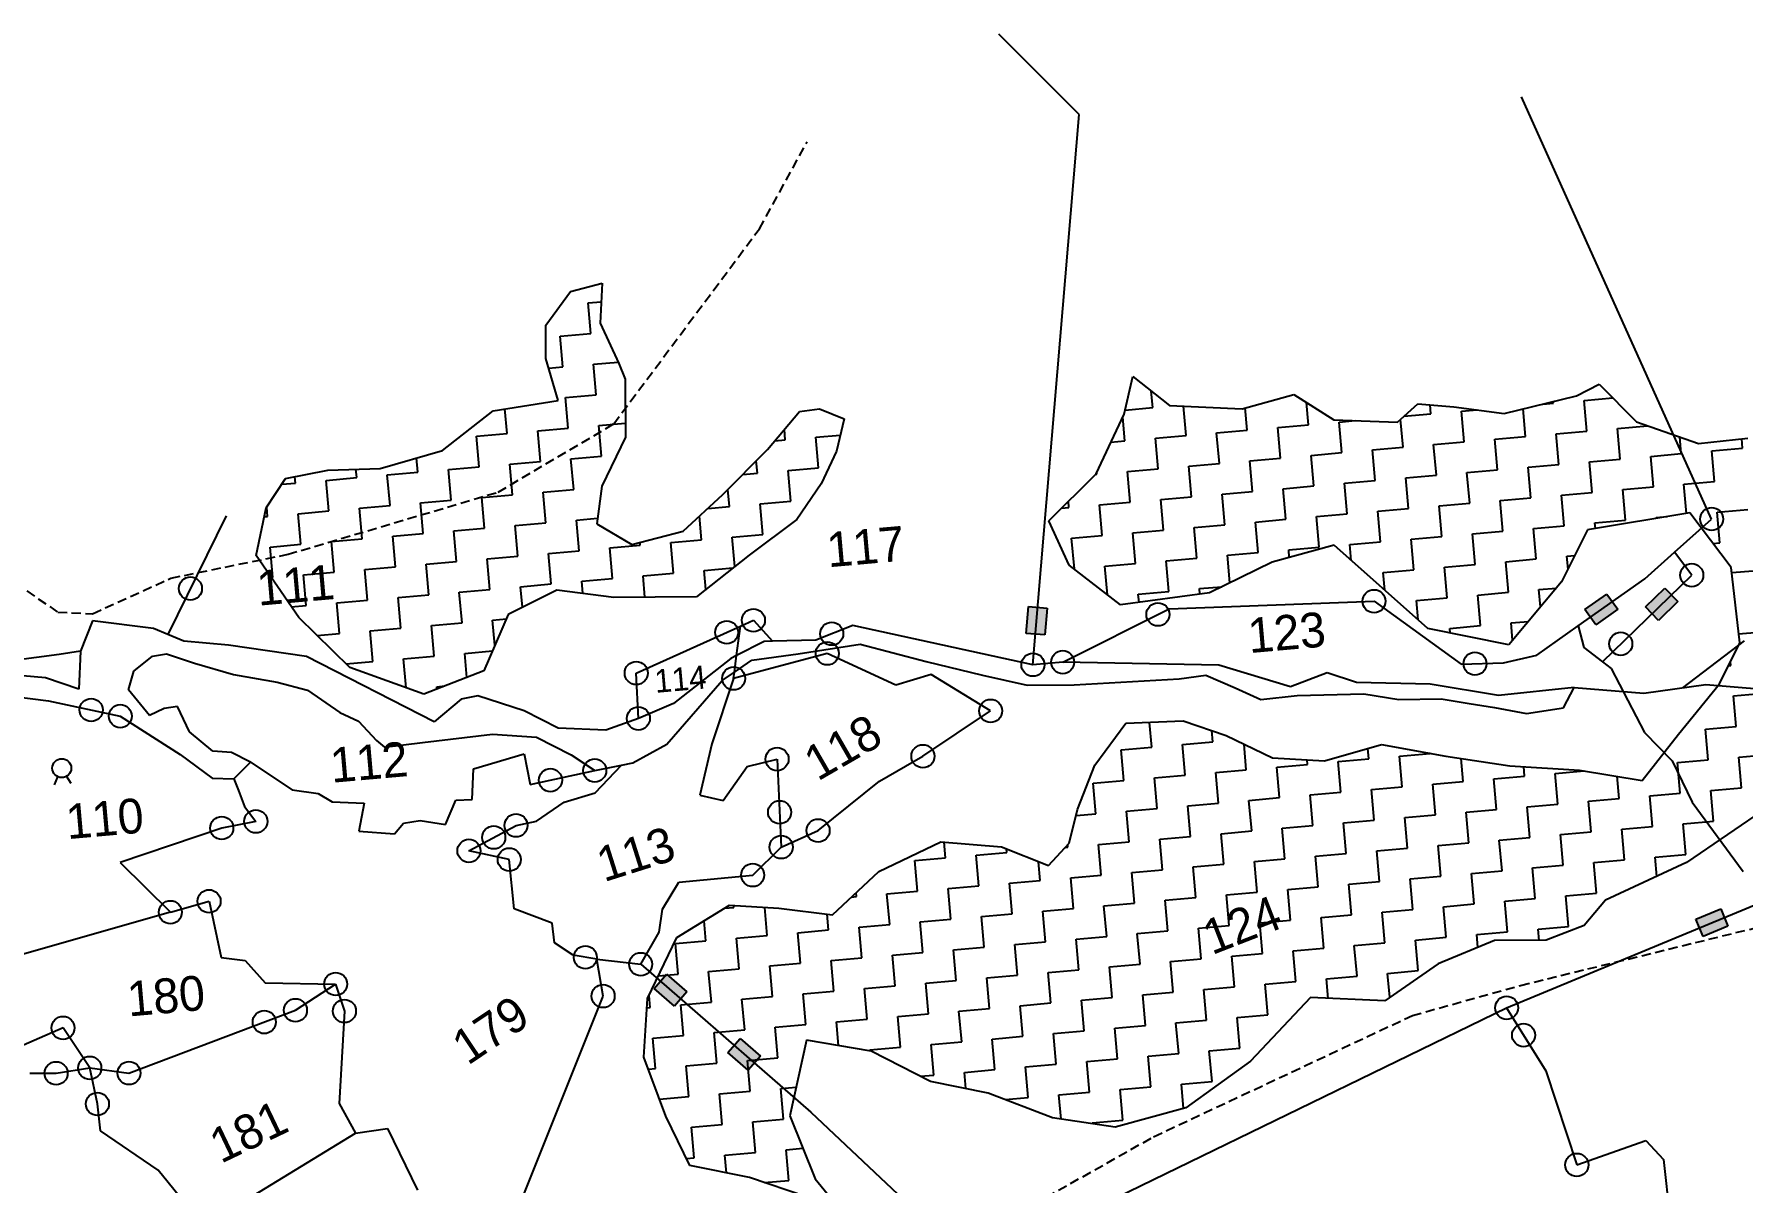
# Model space of a CAD drawing. Header units: metres. Extents: x 308560 to 311884, y 1910163 to 1912950.
# Drawn here: x 309306 to 310231, y 1912329 to 1912950 of the extents above; entities that cross this region are included whole.
import ezdxf

# ---------------------------------------------------------------- set-up
doc = ezdxf.new("R2010")
doc.units = ezdxf.units.M
doc.header["$MEASUREMENT"] = 0
doc.linetypes.add('DASHED', pattern=[0.75, 0.5, -0.25])
for name, color, linetype in [('LINE_FOOTPATH', 1, 'DASHED'), ('LINE_WATER', 4, 'Continuous'), ('OFF', 1, 'Continuous'), ('POLY_HATCH', 12, 'Continuous'), ('POLY_PARCEL', 6, 'Continuous'), ('POLY_WATER', 4, 'Continuous'), ('TEXT_PARCEL', 7, 'Continuous')]:
    doc.layers.add(name, color=color, linetype=linetype)
doc.styles.add('TEXT_MAP', font='')
doc.styles.get('TEXT_MAP').set_extended_font_data('Kruti Dev 050')

msp = doc.modelspace()

# ---------------------------------------------------------------- hatches: boundary and pattern name
for points in [[(310163.37, 1912639.02), (310157.54, 1912647.25), (310145.63, 1912638.83), (310151.46, 1912630.59)], [(310195.9, 1912643.13), (310188.88, 1912650.39), (310178.4, 1912640.25), (310185.41, 1912632.99)], [(309843.13, 1912625.97), (309853.18, 1912625.12), (309854.41, 1912639.66), (309844.35, 1912640.51)], [(310223.07, 1912467.57), (310219.21, 1912476.89), (310205.73, 1912471.3), (310209.6, 1912461.98)], [(309652.74, 1912424.26), (309659.36, 1912431.88), (309648.34, 1912441.45), (309641.73, 1912433.83)], [(309692.67, 1912389.6), (309699.29, 1912397.22), (309688.27, 1912406.78), (309681.65, 1912399.16)]]:
    msp.add_hatch(color=256).paths.add_polyline_path(points)

# ---------------------------------------------------------------- linework, layer by layer
for p, q in [((310145.63, 1912638.83), (310157.54, 1912647.25)), ((310157.54, 1912647.25), (310163.37, 1912639.02)), ((310178.4, 1912640.25), (310188.88, 1912650.39)), ((310195.9, 1912643.13), (310185.41, 1912632.99)), ((310188.88, 1912650.39), (310195.9, 1912643.13)), ((309843.13, 1912625.97), (309844.35, 1912640.51)), ((309844.35, 1912640.51), (309854.41, 1912639.66)), ((309854.41, 1912639.66), (309853.18, 1912625.12)), ((310151.46, 1912630.59), (310145.63, 1912638.83)), ((310163.37, 1912639.02), (310151.46, 1912630.59)), ((310185.41, 1912632.99), (310178.4, 1912640.25)), ((309853.18, 1912625.12), (309843.13, 1912625.97)), ((309317.06, 1912544.07), (309318.93, 1912548.35)), ((309326.05, 1912544.67), (309323.62, 1912548.67)), ((310205.73, 1912471.3), (310219.21, 1912476.89)), ((310219.21, 1912476.89), (310223.07, 1912467.57)), ((310209.6, 1912461.98), (310205.73, 1912471.3)), ((310223.07, 1912467.57), (310209.6, 1912461.98)), ((309641.73, 1912433.83), (309648.34, 1912441.45)), ((309648.34, 1912441.45), (309659.36, 1912431.88)), ((309652.74, 1912424.26), (309641.73, 1912433.83)), ((309659.36, 1912431.88), (309652.74, 1912424.26)), ((309681.65, 1912399.16), (309688.27, 1912406.78)), ((309688.27, 1912406.78), (309699.29, 1912397.22)), ((309692.67, 1912389.6), (309681.65, 1912399.16)), ((309699.29, 1912397.22), (309692.67, 1912389.6))]:
    msp.add_line(p, q)
for centre, radius in [((310214.23, 1912687.85), 6.24), ((310203.47, 1912657.47), 6.24), ((309390.65, 1912650.24), 6.24), ((309914.43, 1912636.21), 6.24), ((310031.44, 1912643.38), 6.24), ((309680.97, 1912626.53), 6.24), ((309695.43, 1912633.04), 6.24), ((309737.83, 1912625.74), 6.24), ((310165.03, 1912620.3), 6.24), ((309735.4, 1912615.14), 6.24), ((309846.76, 1912608.96), 6.24), ((309862.88, 1912610.39), 6.24), ((310086.09, 1912609.56), 6.24), ((309631.98, 1912604.47), 6.24), ((309684.72, 1912601.57), 6.24), ((309336.89, 1912584.51), 6.24), ((309352.67, 1912581.16), 6.24), ((309633.15, 1912579.91), 6.24), ((309823.87, 1912583.99), 6.24), ((309320.97, 1912553.04), 5.11), ((309609.55, 1912551.76), 6.24), ((309708.25, 1912557.9), 6.24), ((309787.17, 1912559.47), 6.24), ((309585.56, 1912546.52), 6.24), ((309426.04, 1912524.22), 6.24), ((309709.59, 1912529.14), 6.24), ((309407.61, 1912520.62), 6.24), ((309554.87, 1912515.53), 6.24), ((309566.9, 1912522.01), 6.24), ((309730.43, 1912519.25), 6.24), ((309541.42, 1912508.28), 6.24), ((309710.47, 1912510.3), 6.24), ((309563.25, 1912503.57), 6.24), ((309695.04, 1912495.16), 6.24), ((309400.72, 1912480.97), 6.24), ((309379.76, 1912475.04), 6.24), ((309604.44, 1912450.63), 6.24), ((309634.4, 1912446.88), 6.24), ((309469.26, 1912436.2), 6.24), ((309614.07, 1912429.66), 6.24), ((310103.23, 1912423.32), 6.24), ((309430.59, 1912415.62), 6.24), ((309447.5, 1912422), 6.24), ((309474.03, 1912421.55), 6.24), ((309321.65, 1912412.45), 6.24), ((310112.41, 1912408.52), 6.24), ((309317.92, 1912387.9), 6.24), ((309336.14, 1912390.8), 6.24), ((309357.37, 1912387.98), 6.24), ((309340.26, 1912371.27), 6.24), ((310141.22, 1912338.3), 6.24)]:
    msp.add_circle(centre, radius)
at = {"layer": 'LINE_FOOTPATH', "ltscale": 10}
for p, q in [((309698.69, 1912844.93), (309724.54, 1912891.9)), ((309619.78, 1912739.33), (309698.69, 1912844.93)), ((309557.29, 1912702.44), (309619.78, 1912739.33)), ((309443.47, 1912668.77), (309557.29, 1912702.44)), ((309271.2, 1912670.24), (309318.82, 1912637.42)), ((309380.09, 1912655.86), (309443.47, 1912668.77)), ((309337.68, 1912636.63), (309380.09, 1912655.86)), ((309318.82, 1912637.42), (309337.68, 1912636.63)), ((310110.79, 1912435.48), (310247.53, 1912468.93)), ((310052.18, 1912419.15), (310110.79, 1912435.48)), ((309912.12, 1912353.58), (310052.18, 1912419.15)), ((309841.02, 1912313.52), (309912.12, 1912353.58))]:
    msp.add_line(p, q, dxfattribs=at)
at = {"layer": 'LINE_WATER'}
for p, q in [((309331.03, 1912616.35), (309330.21, 1912595.82)), ((310198.64, 1912596.57), (310232.09, 1912621.92)), ((309312.17, 1912601.94), (309289.62, 1912603.81)), ((309330.21, 1912595.82), (309312.17, 1912601.94)), ((310139.71, 1912596.59), (310177.48, 1912593.67)), ((310177.48, 1912593.67), (310211.11, 1912598.27)), ((310211.11, 1912598.27), (310241.8, 1912595.77))]:
    msp.add_line(p, q, dxfattribs=at)
at = {"layer": 'OFF'}
for p, q in [((309414.1, 1912547.17), (309423.14, 1912556.22)), ((309397.69, 1912305.32), (309480.05, 1912355.51))]:
    msp.add_line(p, q, dxfattribs=at)
at = {"layer": 'POLY_HATCH'}
for p, q in [((309583.05, 1912792.75), (309596.42, 1912810.95)), ((309596.42, 1912810.95), (309613.58, 1912815.55)), ((309613.58, 1912815.55), (309612.4, 1912793.79)), ((309583.08, 1912774.71), (309583.05, 1912792.75)), ((309612.4, 1912793.79), (309622.58, 1912771.99)), ((309589.72, 1912752.08), (309583.08, 1912774.71)), ((309622.58, 1912771.99), (309625.91, 1912763.52)), ((309625.91, 1912763.52), (309626.09, 1912732.08)), ((309896.12, 1912744.58), (309900.83, 1912764.94)), ((309900.83, 1912764.94), (309920.63, 1912749.24)), ((309959.97, 1912747.52), (309988.1, 1912755.18)), ((309988.1, 1912755.18), (310009.61, 1912741.52)), ((310101.85, 1912744.92), (310141.14, 1912754.51)), ((310141.14, 1912754.51), (310153.34, 1912760.77)), ((310153.34, 1912760.77), (310173.55, 1912740.39)), ((309527.03, 1912724.91), (309554.58, 1912746.41)), ((309554.58, 1912746.41), (309589.72, 1912752.08)), ((309703.12, 1912725.45), (309720.42, 1912746.05)), ((309720.42, 1912746.05), (309731.14, 1912747.51)), ((309731.14, 1912747.51), (309744.54, 1912741.99)), ((309880.92, 1912712.28), (309896.12, 1912744.58)), ((309920.63, 1912749.24), (309959.97, 1912747.52)), ((310044.18, 1912740.32), (310055.11, 1912750.24)), ((310055.11, 1912750.24), (310074.61, 1912748.66)), ((310074.61, 1912748.66), (310101.85, 1912744.92)), ((309744.54, 1912741.99), (309740.39, 1912724.6)), ((310009.61, 1912741.52), (310044.18, 1912740.32)), ((310173.55, 1912740.39), (310207.15, 1912728.74)), ((309493.28, 1912715.23), (309527.03, 1912724.91)), ((309626.09, 1912732.08), (309613.44, 1912705.7)), ((309678.92, 1912701.15), (309703.12, 1912725.45)), ((309740.39, 1912724.6), (309732.14, 1912706.86)), ((310207.15, 1912728.74), (310233.82, 1912731.56)), ((309431.63, 1912693.82), (309442.11, 1912709.7)), ((309442.11, 1912709.7), (309464.95, 1912714.29)), ((309464.95, 1912714.29), (309493.28, 1912715.23)), ((309732.14, 1912706.86), (309718.85, 1912687.64)), ((309855.29, 1912686.93), (309880.92, 1912712.28)), ((309613.44, 1912705.7), (309610.58, 1912685.33)), ((309657.43, 1912681.2), (309678.92, 1912701.15)), ((309426.14, 1912668.07), (309431.63, 1912693.82)), ((309718.85, 1912687.64), (309693.17, 1912668.36)), ((310202.36, 1912691.21), (310147.05, 1912681.97)), ((310224.81, 1912661.58), (310202.36, 1912691.21)), ((309610.58, 1912685.33), (309629.64, 1912674.12)), ((309629.64, 1912674.12), (309657.43, 1912681.2)), ((309866.37, 1912662.92), (309855.29, 1912686.93)), ((310147.05, 1912681.97), (310133, 1912653.86)), ((310009.91, 1912673.67), (309976.24, 1912664.57)), ((310060.62, 1912628.63), (310009.91, 1912673.67)), ((309449.24, 1912634.52), (309426.14, 1912668.07)), ((309693.17, 1912668.36), (309664.68, 1912645.74)), ((309894.24, 1912641.33), (309866.37, 1912662.92)), ((309976.24, 1912664.57), (309942.3, 1912647.92)), ((310229.4, 1912620.86), (310224.81, 1912661.58)), ((310133, 1912653.86), (310104.37, 1912619.76)), ((309588.95, 1912649.39), (309562.73, 1912636.25)), ((309619.78, 1912645.4), (309588.95, 1912649.39)), ((309664.68, 1912645.74), (309619.78, 1912645.4)), ((309942.3, 1912647.92), (309894.24, 1912641.33)), ((309476.93, 1912607.56), (309449.24, 1912634.52)), ((309562.73, 1912636.25), (309549.41, 1912605.69)), ((310104.37, 1912619.76), (310060.62, 1912628.63)), ((310218.5, 1912598.67), (310229.4, 1912620.86)), ((309516.94, 1912593.03), (309476.93, 1912607.56)), ((309549.41, 1912605.69), (309516.94, 1912593.03)), ((310196.35, 1912571.37), (310218.5, 1912598.67)), ((309880.33, 1912554.66), (309897.01, 1912577.29)), ((309897.01, 1912577.29), (309928.17, 1912578.56)), ((309928.17, 1912578.56), (309951.31, 1912570.75)), ((309951.31, 1912570.75), (309976.52, 1912558.52)), ((310176.52, 1912546.37), (310196.35, 1912571.37)), ((309976.52, 1912558.52), (310004.56, 1912557)), ((310004.56, 1912557), (310035.47, 1912565.8)), ((310035.47, 1912565.8), (310070.24, 1912559.43)), ((310070.24, 1912559.43), (310104.89, 1912554.31)), ((309870.91, 1912530.57), (309880.33, 1912554.66)), ((310104.89, 1912554.31), (310142.66, 1912551.98)), ((310142.66, 1912551.98), (310176.52, 1912546.37)), ((309866.43, 1912512.37), (309870.91, 1912530.57)), ((310237.63, 1912527.31), (310200.68, 1912501.9)), ((309763.28, 1912497.01), (309796.9, 1912513.17)), ((309796.9, 1912513.17), (309829.67, 1912510.39)), ((309855.11, 1912500.27), (309866.43, 1912512.37)), ((309829.67, 1912510.39), (309855.11, 1912500.27)), ((309738.26, 1912473.65), (309763.28, 1912497.01)), ((310200.68, 1912501.9), (310156.67, 1912481.53)), ((309653.94, 1912461.41), (309682.41, 1912478.79)), ((309682.41, 1912478.79), (309709.21, 1912477.17)), ((309709.21, 1912477.17), (309738.26, 1912473.65)), ((310156.67, 1912481.53), (310145.13, 1912467.78)), ((310145.13, 1912467.78), (310124.58, 1912459.85)), ((309638.17, 1912428.39), (309653.94, 1912461.41)), ((310096.73, 1912459.75), (310066.2, 1912447.17)), ((310124.58, 1912459.85), (310096.73, 1912459.75)), ((310066.2, 1912447.17), (310037.27, 1912427.18)), ((309996.99, 1912428.82), (309964.61, 1912394.38)), ((310037.27, 1912427.18), (309996.99, 1912428.82)), ((309636.14, 1912396.57), (309638.17, 1912428.39)), ((309724.22, 1912405.75), (309715.07, 1912364.88)), ((309759.21, 1912399.87), (309724.22, 1912405.75)), ((309647.97, 1912364.72), (309636.14, 1912396.57)), ((309791.35, 1912383.38), (309759.21, 1912399.87)), ((309964.61, 1912394.38), (309929.53, 1912369.14)), ((309822.59, 1912377.17), (309791.35, 1912383.38)), ((309857.3, 1912363.73), (309822.59, 1912377.17)), ((309661.02, 1912338.01), (309647.97, 1912364.72)), ((309715.07, 1912364.88), (309728.94, 1912330.74)), ((309929.53, 1912369.14), (309891.26, 1912358.7)), ((309891.26, 1912358.7), (309857.3, 1912363.73)), ((309693.29, 1912331.42), (309661.02, 1912338.01)), ((309724.21, 1912320.94), (309693.29, 1912331.42)), ((309728.94, 1912330.74), (309753.8, 1912300.41))]:
    msp.add_line(p, q, dxfattribs=at)
at = {"layer": 'POLY_HATCH', "linetype": 'Continuous', "ltscale": 10}
for p, q in [((309605.95, 1912804.79), (309613.03, 1912805.41)), ((309607.41, 1912788.21), (309605.95, 1912804.79)), ((309590.84, 1912786.75), (309607.41, 1912788.21)), ((309592.3, 1912770.18), (309590.84, 1912786.75)), ((309608.87, 1912771.64), (309622.2, 1912772.81)), ((309610.33, 1912755.06), (309608.87, 1912771.64)), ((309584.61, 1912769.5), (309592.3, 1912770.18)), ((309593.76, 1912753.6), (309610.33, 1912755.06)), ((309595.21, 1912737.02), (309593.76, 1912753.6)), ((309911.62, 1912748.17), (309910.84, 1912757.01)), ((310145.14, 1912752.02), (310160.66, 1912753.38)), ((309562.06, 1912734.11), (309560.89, 1912747.43)), ((309896.64, 1912746.85), (309911.62, 1912748.17)), ((309929.65, 1912733.05), (309928.26, 1912748.91)), ((309962.81, 1912735.97), (309961.75, 1912748.01)), ((309995.96, 1912738.89), (309994.9, 1912750.86)), ((310047.61, 1912743.43), (310062.26, 1912744.72)), ((310062.26, 1912744.72), (310061.83, 1912749.69)), ((310078.84, 1912746.18), (310087.26, 1912746.92)), ((310080.3, 1912729.61), (310078.84, 1912746.18)), ((310113.45, 1912732.52), (310112.14, 1912747.43)), ((310122.9, 1912750.06), (310128.57, 1912750.56)), ((310128.57, 1912750.56), (310128.49, 1912751.42)), ((310146.6, 1912735.44), (310145.14, 1912752.02)), ((309545.49, 1912732.65), (309562.06, 1912734.11)), ((309578.64, 1912735.57), (309595.21, 1912737.02)), ((309580.1, 1912718.99), (309578.64, 1912735.57)), ((309611.79, 1912738.48), (309626.05, 1912739.74)), ((309613.25, 1912721.91), (309611.79, 1912738.48)), ((309712.71, 1912730.66), (309712.21, 1912736.27)), ((309896.5, 1912730.13), (309895.37, 1912742.99)), ((309946.23, 1912734.51), (309962.81, 1912735.97)), ((309947.69, 1912717.93), (309946.23, 1912734.51)), ((309979.38, 1912737.43), (309995.96, 1912738.89)), ((309980.84, 1912720.85), (309979.38, 1912737.43)), ((310012.53, 1912740.35), (310021.27, 1912741.12)), ((310013.99, 1912723.77), (310012.53, 1912740.35)), ((310047.15, 1912726.69), (310045.82, 1912741.8)), ((310130.03, 1912733.98), (310146.6, 1912735.44)), ((310131.49, 1912717.41), (310130.03, 1912733.98)), ((310163.18, 1912736.9), (310179.48, 1912738.34)), ((310164.64, 1912720.32), (310163.18, 1912736.9)), ((309546.94, 1912716.07), (309545.49, 1912732.65)), ((309707.08, 1912730.17), (309712.71, 1912730.66)), ((309729.28, 1912732.12), (309742.46, 1912733.28)), ((309730.74, 1912715.54), (309729.28, 1912732.12)), ((309889.01, 1912729.47), (309896.5, 1912730.13)), ((309913.08, 1912731.59), (309929.65, 1912733.05)), ((309914.54, 1912715.02), (309913.08, 1912731.59)), ((310030.57, 1912725.23), (310047.15, 1912726.69)), ((310032.03, 1912708.65), (310030.57, 1912725.23)), ((310063.72, 1912728.15), (310080.3, 1912729.61)), ((310065.18, 1912711.57), (310063.72, 1912728.15)), ((310096.87, 1912731.07), (310113.45, 1912732.52)), ((310098.33, 1912714.49), (310096.87, 1912731.07)), ((310197.79, 1912723.24), (310197, 1912732.26)), ((310214.37, 1912724.7), (310230.94, 1912726.16)), ((310215.82, 1912708.13), (310214.37, 1912724.7)), ((310230.94, 1912726.16), (310230.5, 1912731.21)), ((309513.79, 1912713.15), (309513.11, 1912720.92)), ((309530.37, 1912714.61), (309546.94, 1912716.07)), ((309563.52, 1912717.53), (309580.1, 1912718.99)), ((309564.98, 1912700.95), (309563.52, 1912717.53)), ((309596.67, 1912720.45), (309613.25, 1912721.91)), ((309598.13, 1912703.87), (309596.67, 1912720.45)), ((309697.59, 1912712.63), (309697, 1912719.3)), ((309714.16, 1912714.09), (309730.74, 1912715.54)), ((309931.11, 1912716.48), (309947.69, 1912717.93)), ((309932.57, 1912699.9), (309931.11, 1912716.48)), ((309964.27, 1912719.39), (309980.84, 1912720.85)), ((309965.72, 1912702.82), (309964.27, 1912719.39)), ((309997.42, 1912722.31), (310013.99, 1912723.77)), ((309998.88, 1912705.74), (309997.42, 1912722.31)), ((310114.91, 1912715.95), (310131.49, 1912717.41)), ((310116.37, 1912699.37), (310114.91, 1912715.95)), ((310148.06, 1912718.87), (310164.64, 1912720.32)), ((310149.52, 1912702.29), (310148.06, 1912718.87)), ((310181.21, 1912721.78), (310197.79, 1912723.24)), ((310182.67, 1912705.21), (310181.21, 1912721.78)), ((309440.11, 1912706.67), (309447.49, 1912707.32)), ((309447.49, 1912707.32), (309447.19, 1912710.72)), ((309464.06, 1912708.78), (309480.64, 1912710.24)), ((309465.52, 1912692.2), (309464.06, 1912708.78)), ((309480.64, 1912710.24), (309480.24, 1912714.8)), ((309497.22, 1912711.69), (309513.79, 1912713.15)), ((309498.68, 1912695.12), (309497.22, 1912711.69)), ((309531.83, 1912698.04), (309530.37, 1912714.61)), ((309689.66, 1912711.93), (309697.59, 1912712.63)), ((309715.62, 1912697.51), (309714.16, 1912714.09)), ((309880.67, 1912712.04), (309881.38, 1912712.1)), ((309881.38, 1912712.1), (309881.3, 1912713.09)), ((309897.96, 1912713.56), (309914.54, 1912715.02)), ((309899.42, 1912696.98), (309897.96, 1912713.56)), ((310015.45, 1912707.19), (310032.03, 1912708.65)), ((310016.91, 1912690.62), (310015.45, 1912707.19)), ((310048.6, 1912710.11), (310065.18, 1912711.57)), ((310050.06, 1912693.54), (310048.6, 1912710.11)), ((310081.76, 1912713.03), (310098.33, 1912714.49)), ((310083.22, 1912696.45), (310081.76, 1912713.03)), ((310199.25, 1912706.67), (310215.82, 1912708.13)), ((310200.63, 1912690.92), (310199.25, 1912706.67)), ((309515.25, 1912696.58), (309531.83, 1912698.04)), ((309548.4, 1912699.5), (309564.98, 1912700.95)), ((309549.86, 1912682.92), (309548.4, 1912699.5)), ((309581.56, 1912702.41), (309598.13, 1912703.87)), ((309583.02, 1912685.84), (309581.56, 1912702.41)), ((309682.47, 1912694.59), (309681.65, 1912703.89)), ((309699.05, 1912696.05), (309715.62, 1912697.51)), ((309866.27, 1912694.06), (309865.97, 1912697.49)), ((309882.84, 1912695.52), (309899.42, 1912696.98)), ((309916, 1912698.44), (309932.57, 1912699.9)), ((309917.45, 1912681.86), (309916, 1912698.44)), ((309949.15, 1912701.36), (309965.72, 1912702.82)), ((309950.61, 1912684.78), (309949.15, 1912701.36)), ((309982.3, 1912704.28), (309998.88, 1912705.74)), ((309983.76, 1912687.7), (309982.3, 1912704.28)), ((310099.79, 1912697.91), (310116.37, 1912699.37)), ((310101.25, 1912681.34), (310099.79, 1912697.91)), ((310132.94, 1912700.83), (310149.52, 1912702.29)), ((310134.4, 1912684.25), (310132.94, 1912700.83)), ((310166.1, 1912703.75), (310182.67, 1912705.21)), ((310167.56, 1912687.17), (310166.1, 1912703.75)), ((309430.63, 1912689.13), (309432.37, 1912689.28)), ((309432.37, 1912689.28), (309431.93, 1912694.28)), ((309448.95, 1912690.74), (309465.52, 1912692.2)), ((309450.41, 1912674.17), (309448.95, 1912690.74)), ((309482.1, 1912693.66), (309498.68, 1912695.12)), ((309483.56, 1912677.08), (309482.1, 1912693.66)), ((309516.71, 1912680), (309515.25, 1912696.58)), ((309599.59, 1912687.3), (309611, 1912688.3)), ((309667.35, 1912676.56), (309666.23, 1912689.37)), ((309670.74, 1912693.56), (309682.47, 1912694.59)), ((309700.51, 1912679.47), (309699.05, 1912696.05)), ((309862.14, 1912693.7), (309866.27, 1912694.06)), ((309884.3, 1912678.95), (309882.84, 1912695.52)), ((309967.18, 1912686.24), (309983.76, 1912687.7)), ((310000.34, 1912689.16), (310016.91, 1912690.62)), ((310001.79, 1912672.58), (310000.34, 1912689.16)), ((310033.49, 1912692.08), (310050.06, 1912693.54)), ((310034.95, 1912675.5), (310033.49, 1912692.08)), ((310066.64, 1912694.99), (310083.22, 1912696.45)), ((310068.1, 1912678.42), (310066.64, 1912694.99)), ((310184.13, 1912688.63), (310190.06, 1912689.15)), ((310184.17, 1912688.17), (310184.13, 1912688.63)), ((310217.28, 1912691.55), (310233.86, 1912693.01)), ((310218.74, 1912674.97), (310217.28, 1912691.55)), ((309500.13, 1912678.54), (309516.71, 1912680)), ((309501.59, 1912661.97), (309500.13, 1912678.54)), ((309533.29, 1912681.46), (309549.86, 1912682.92)), ((309534.75, 1912664.88), (309533.29, 1912681.46)), ((309566.44, 1912684.38), (309583.02, 1912685.84)), ((309567.9, 1912667.8), (309566.44, 1912684.38)), ((309601.05, 1912670.72), (309599.59, 1912687.3)), ((309683.93, 1912678.02), (309700.51, 1912679.47)), ((309867.73, 1912677.49), (309884.3, 1912678.95)), ((309900.88, 1912680.41), (309917.45, 1912681.86)), ((309902.34, 1912663.83), (309900.88, 1912680.41)), ((309934.03, 1912683.32), (309950.61, 1912684.78)), ((309935.49, 1912666.75), (309934.03, 1912683.32)), ((309968.64, 1912669.67), (309967.18, 1912686.24)), ((310051.52, 1912676.96), (310068.1, 1912678.42)), ((310084.67, 1912679.88), (310101.25, 1912681.34)), ((310086.13, 1912663.3), (310084.67, 1912679.88)), ((310117.83, 1912682.8), (310134.4, 1912684.25)), ((310119.29, 1912666.22), (310117.83, 1912682.8)), ((310150.98, 1912685.71), (310167.56, 1912687.17)), ((310151.25, 1912682.67), (310150.98, 1912685.71)), ((309433.83, 1912672.71), (309450.41, 1912674.17)), ((309435.29, 1912656.13), (309433.83, 1912672.71)), ((309466.98, 1912675.62), (309483.56, 1912677.08)), ((309468.44, 1912659.05), (309466.98, 1912675.62)), ((309584.47, 1912669.26), (309601.05, 1912670.72)), ((309585.93, 1912652.69), (309584.47, 1912669.26)), ((309617.63, 1912672.18), (309634.2, 1912673.64)), ((309619.09, 1912655.6), (309617.63, 1912672.18)), ((309634.2, 1912673.64), (309634.06, 1912675.24)), ((309650.78, 1912675.1), (309667.35, 1912676.56)), ((309652.24, 1912658.52), (309650.78, 1912675.1)), ((309685.33, 1912662.14), (309683.93, 1912678.02)), ((309869.19, 1912660.91), (309867.73, 1912677.49)), ((309952.07, 1912668.21), (309968.64, 1912669.67)), ((309985.22, 1912671.12), (310001.79, 1912672.58)), ((309985.57, 1912667.09), (309985.22, 1912671.12)), ((310018.37, 1912674.04), (310034.95, 1912675.5)), ((310019.12, 1912665.48), (310018.37, 1912674.04)), ((310052.98, 1912660.38), (310051.52, 1912676.96)), ((310214.91, 1912674.64), (310218.74, 1912674.97)), ((309485.02, 1912660.51), (309501.59, 1912661.97)), ((309486.48, 1912643.93), (309485.02, 1912660.51)), ((309518.17, 1912663.43), (309534.75, 1912664.88)), ((309519.63, 1912646.85), (309518.17, 1912663.43)), ((309551.32, 1912666.34), (309567.9, 1912667.8)), ((309552.78, 1912649.77), (309551.32, 1912666.34)), ((309668.81, 1912659.98), (309684.33, 1912661.35)), ((309669.71, 1912649.74), (309668.81, 1912659.98)), ((309868.99, 1912660.89), (309869.19, 1912660.91)), ((309885.76, 1912662.37), (309902.34, 1912663.83)), ((309887.13, 1912646.84), (309885.76, 1912662.37)), ((309918.91, 1912665.29), (309935.49, 1912666.75)), ((309920.37, 1912648.71), (309918.91, 1912665.29)), ((309953.37, 1912653.35), (309952.07, 1912668.21)), ((310036.41, 1912658.92), (310052.98, 1912660.38)), ((310069.56, 1912661.84), (310086.13, 1912663.3)), ((310071.02, 1912645.27), (310069.56, 1912661.84)), ((310102.71, 1912664.76), (310119.29, 1912666.22)), ((310104.17, 1912648.18), (310102.71, 1912664.76)), ((310135.86, 1912667.68), (310140.1, 1912668.05)), ((310136.47, 1912660.79), (310135.86, 1912667.68)), ((310225.12, 1912658.83), (310236.78, 1912659.86)), ((309434.42, 1912656.05), (309435.29, 1912656.13)), ((309451.87, 1912657.59), (309468.44, 1912659.05)), ((309453.32, 1912641.01), (309451.87, 1912657.59)), ((309569.36, 1912651.23), (309585.93, 1912652.69)), ((309570.34, 1912640.07), (309569.36, 1912651.23)), ((309602.51, 1912654.14), (309619.09, 1912655.6)), ((309603.09, 1912647.56), (309602.51, 1912654.14)), ((309635.66, 1912657.06), (309652.24, 1912658.52)), ((309636.68, 1912645.53), (309635.66, 1912657.06)), ((309936.95, 1912650.17), (309949.07, 1912651.24)), ((310037.24, 1912649.39), (310036.41, 1912658.92)), ((309469.9, 1912642.47), (309486.48, 1912643.93)), ((309471.36, 1912625.9), (309469.9, 1912642.47)), ((309503.05, 1912645.39), (309519.63, 1912646.85)), ((309504.51, 1912628.81), (309503.05, 1912645.39)), ((309536.2, 1912648.31), (309552.78, 1912649.77)), ((309537.66, 1912631.73), (309536.2, 1912648.31)), ((309903.8, 1912647.25), (309920.37, 1912648.71)), ((309904.2, 1912642.69), (309903.8, 1912647.25)), ((309937.21, 1912647.22), (309936.95, 1912650.17)), ((310054.44, 1912643.81), (310071.02, 1912645.27)), ((310055.37, 1912633.3), (310054.44, 1912643.81)), ((310087.59, 1912646.73), (310104.17, 1912648.18)), ((310089.05, 1912630.15), (310087.59, 1912646.73)), ((310120.74, 1912649.64), (310130.16, 1912650.47)), ((310121.57, 1912640.25), (310120.74, 1912649.64)), ((309445.26, 1912640.3), (309453.32, 1912641.01)), ((309554.24, 1912633.19), (309561.68, 1912633.85)), ((309555.44, 1912619.54), (309554.24, 1912633.19)), ((310105.63, 1912631.61), (310115.01, 1912632.43)), ((309459.19, 1912624.83), (309471.36, 1912625.9)), ((309487.94, 1912627.36), (309504.51, 1912628.81)), ((309489.39, 1912610.78), (309487.94, 1912627.36)), ((309521.09, 1912630.27), (309537.66, 1912631.73)), ((309522.55, 1912613.7), (309521.09, 1912630.27)), ((310072.48, 1912628.69), (310089.05, 1912630.15)), ((310072.7, 1912626.18), (310072.48, 1912628.69)), ((310106.45, 1912622.24), (310105.63, 1912631.61)), ((310228.84, 1912625.75), (310239.7, 1912626.7)), ((309505.97, 1912612.24), (309522.55, 1912613.7)), ((309539.12, 1912615.16), (309554.11, 1912616.47)), ((309540.27, 1912602.13), (309539.12, 1912615.16)), ((309474.93, 1912609.51), (309489.39, 1912610.78)), ((309507.35, 1912596.51), (309505.97, 1912612.24)), ((310223.36, 1912608.56), (310224.58, 1912608.67)), ((310224.58, 1912608.67), (310224.4, 1912610.69)), ((309524.01, 1912597.12), (309528.43, 1912597.51)), ((309524.12, 1912595.83), (309524.01, 1912597.12)), ((310226.04, 1912592.09), (310242.61, 1912593.55)), ((310227.5, 1912575.52), (310226.04, 1912592.09)), ((309911.09, 1912564.37), (309909.91, 1912577.81)), ((309927.67, 1912565.83), (309944.24, 1912567.29)), ((309944.24, 1912567.29), (309943.71, 1912573.32)), ((310210.92, 1912574.06), (310227.5, 1912575.52)), ((310212.38, 1912557.48), (310210.92, 1912574.06)), ((309894.52, 1912562.91), (309911.09, 1912564.37)), ((309895.97, 1912546.34), (309894.52, 1912562.91)), ((309929.13, 1912549.26), (309927.67, 1912565.83)), ((309962.28, 1912552.17), (309961.06, 1912566.02)), ((310012.01, 1912556.55), (310028.58, 1912558.01)), ((310028.58, 1912558.01), (310028.08, 1912563.7)), ((310045.16, 1912559.47), (310061.74, 1912560.93)), ((310046.62, 1912542.89), (310045.16, 1912559.47)), ((310061.74, 1912560.93), (310061.73, 1912560.99)), ((310079.77, 1912545.81), (310078.68, 1912558.18)), ((310228.96, 1912558.94), (310245.53, 1912560.4)), ((310230.41, 1912542.36), (310228.96, 1912558.94)), ((309912.55, 1912547.8), (309929.13, 1912549.26)), ((309945.7, 1912550.71), (309962.28, 1912552.17)), ((309947.16, 1912534.14), (309945.7, 1912550.71)), ((309978.85, 1912553.63), (309995.43, 1912555.09)), ((309980.31, 1912537.06), (309978.85, 1912553.63)), ((309995.43, 1912555.09), (309995.22, 1912557.51)), ((310013.47, 1912539.97), (310012.01, 1912556.55)), ((310112.92, 1912548.73), (310112.47, 1912553.84)), ((310129.5, 1912550.19), (310145.15, 1912551.57)), ((310130.96, 1912533.61), (310129.5, 1912550.19)), ((310195.8, 1912556.02), (310212.38, 1912557.48)), ((310197.26, 1912539.45), (310195.8, 1912556.02)), ((309879.4, 1912544.88), (309895.97, 1912546.34)), ((309880.86, 1912528.3), (309879.4, 1912544.88)), ((309914.01, 1912531.22), (309912.55, 1912547.8)), ((309996.89, 1912538.52), (310013.47, 1912539.97)), ((310030.04, 1912541.43), (310046.62, 1912542.89)), ((310031.5, 1912524.86), (310030.04, 1912541.43)), ((310063.19, 1912544.35), (310079.77, 1912545.81)), ((310064.65, 1912527.78), (310063.19, 1912544.35)), ((310096.35, 1912547.27), (310112.92, 1912548.73)), ((310097.81, 1912530.69), (310096.35, 1912547.27)), ((310164.11, 1912536.53), (310163.05, 1912548.6)), ((310213.84, 1912540.91), (310230.41, 1912542.36)), ((310215.3, 1912524.33), (310213.84, 1912540.91)), ((309897.43, 1912529.76), (309914.01, 1912531.22)), ((309930.59, 1912532.68), (309947.16, 1912534.14)), ((309932.04, 1912516.1), (309930.59, 1912532.68)), ((309963.74, 1912535.6), (309980.31, 1912537.06)), ((309965.2, 1912519.02), (309963.74, 1912535.6)), ((309998.35, 1912521.94), (309996.89, 1912538.52)), ((310081.23, 1912529.23), (310097.81, 1912530.69)), ((310114.38, 1912532.15), (310130.96, 1912533.61)), ((310115.84, 1912515.58), (310114.38, 1912532.15)), ((310147.53, 1912535.07), (310164.11, 1912536.53)), ((310148.99, 1912518.49), (310147.53, 1912535.07)), ((310180.69, 1912537.99), (310197.26, 1912539.45)), ((310182.14, 1912521.41), (310180.69, 1912537.99)), ((309870.12, 1912527.36), (309880.86, 1912528.3)), ((309898.89, 1912513.19), (309897.43, 1912529.76)), ((309981.77, 1912520.48), (309998.35, 1912521.94)), ((310014.92, 1912523.4), (310031.5, 1912524.86)), ((310016.38, 1912506.82), (310014.92, 1912523.4)), ((310048.08, 1912526.32), (310064.65, 1912527.78)), ((310049.54, 1912509.74), (310048.08, 1912526.32)), ((310082.69, 1912512.66), (310081.23, 1912529.23)), ((310165.57, 1912519.95), (310182.14, 1912521.41)), ((310198.72, 1912522.87), (310215.3, 1912524.33)), ((310200.18, 1912506.29), (310198.72, 1912522.87)), ((309799.44, 1912504.43), (309798.68, 1912513.02)), ((309882.32, 1912511.73), (309898.89, 1912513.19)), ((309915.47, 1912514.64), (309932.04, 1912516.1)), ((309916.93, 1912498.07), (309915.47, 1912514.64)), ((309948.62, 1912517.56), (309965.2, 1912519.02)), ((309950.08, 1912500.99), (309948.62, 1912517.56)), ((309983.23, 1912503.9), (309981.77, 1912520.48)), ((310066.11, 1912511.2), (310082.69, 1912512.66)), ((310099.26, 1912514.12), (310115.84, 1912515.58)), ((310100.72, 1912497.54), (310099.26, 1912514.12)), ((310132.42, 1912517.03), (310148.99, 1912518.49)), ((310133.88, 1912500.46), (310132.42, 1912517.03)), ((310167.03, 1912503.38), (310165.57, 1912519.95)), ((309782.86, 1912502.97), (309799.44, 1912504.43)), ((309784.32, 1912486.4), (309782.86, 1912502.97)), ((309816.01, 1912505.89), (309832.59, 1912507.35)), ((309817.47, 1912489.31), (309816.01, 1912505.89)), ((309832.59, 1912507.35), (309832.42, 1912509.3)), ((309864.34, 1912510.14), (309865.74, 1912510.27)), ((309865.74, 1912510.27), (309865.63, 1912511.52)), ((309883.78, 1912495.15), (309882.32, 1912511.73)), ((309966.66, 1912502.45), (309983.23, 1912503.9)), ((309999.81, 1912505.36), (310016.38, 1912506.82)), ((310001.27, 1912488.79), (309999.81, 1912505.36)), ((310032.96, 1912508.28), (310049.54, 1912509.74)), ((310034.42, 1912491.71), (310032.96, 1912508.28)), ((310067.57, 1912494.62), (310066.11, 1912511.2)), ((310150.45, 1912501.92), (310167.03, 1912503.38)), ((310183.6, 1912504.84), (310200.18, 1912506.29)), ((310184.52, 1912494.42), (310183.6, 1912504.84)), ((309850.62, 1912492.23), (309849.73, 1912502.41)), ((309867.2, 1912493.69), (309883.78, 1912495.15)), ((309868.66, 1912477.12), (309867.2, 1912493.69)), ((309900.35, 1912496.61), (309916.93, 1912498.07)), ((309901.81, 1912480.03), (309900.35, 1912496.61)), ((309933.5, 1912499.53), (309950.08, 1912500.99)), ((309934.96, 1912482.95), (309933.5, 1912499.53)), ((309968.11, 1912485.87), (309966.66, 1912502.45)), ((310050.99, 1912493.16), (310067.57, 1912494.62)), ((310084.15, 1912496.08), (310100.72, 1912497.54)), ((310085.61, 1912479.51), (310084.15, 1912496.08)), ((310117.3, 1912499), (310133.88, 1912500.46)), ((310118.76, 1912482.42), (310117.3, 1912499)), ((310151.91, 1912485.34), (310150.45, 1912501.92)), ((309751.17, 1912483.48), (309750.99, 1912485.53)), ((309767.74, 1912484.94), (309784.32, 1912486.4)), ((309769.2, 1912468.36), (309767.74, 1912484.94)), ((309800.89, 1912487.86), (309817.47, 1912489.31)), ((309802.35, 1912471.28), (309800.89, 1912487.86)), ((309834.05, 1912490.77), (309850.62, 1912492.23)), ((309835.51, 1912474.2), (309834.05, 1912490.77)), ((309951.54, 1912484.41), (309968.11, 1912485.87)), ((309953, 1912467.83), (309951.54, 1912484.41)), ((309984.69, 1912487.33), (310001.27, 1912488.79)), ((309986.15, 1912470.75), (309984.69, 1912487.33)), ((310017.84, 1912490.25), (310034.42, 1912491.71)), ((310019.3, 1912473.67), (310017.84, 1912490.25)), ((310052.45, 1912476.59), (310050.99, 1912493.16)), ((310135.33, 1912483.88), (310151.91, 1912485.34)), ((309679.81, 1912477.2), (309684.86, 1912477.64)), ((309684.86, 1912477.64), (309684.77, 1912478.65)), ((309702.9, 1912462.53), (309701.57, 1912477.63)), ((309748.54, 1912483.25), (309751.17, 1912483.48)), ((309852.08, 1912475.66), (309868.66, 1912477.12)), ((309853.54, 1912459.08), (309852.08, 1912475.66)), ((309885.23, 1912478.57), (309901.81, 1912480.03)), ((309886.69, 1912462), (309885.23, 1912478.57)), ((309918.39, 1912481.49), (309934.96, 1912482.95)), ((309919.85, 1912464.92), (309918.39, 1912481.49)), ((310035.88, 1912475.13), (310052.45, 1912476.59)), ((310037.34, 1912458.55), (310035.88, 1912475.13)), ((310069.03, 1912478.05), (310085.61, 1912479.51)), ((310070.49, 1912461.47), (310069.03, 1912478.05)), ((310102.18, 1912480.96), (310118.76, 1912482.42)), ((310103.64, 1912464.39), (310102.18, 1912480.96)), ((310136.79, 1912467.31), (310135.33, 1912483.88)), ((309669.74, 1912459.61), (309668.79, 1912470.47)), ((309736.05, 1912465.44), (309735.3, 1912474.01)), ((309752.63, 1912466.9), (309769.2, 1912468.36)), ((309754.08, 1912450.33), (309752.63, 1912466.9)), ((309785.78, 1912469.82), (309802.35, 1912471.28)), ((309787.24, 1912453.24), (309785.78, 1912469.82)), ((309818.93, 1912472.74), (309835.51, 1912474.2)), ((309820.39, 1912456.16), (309818.93, 1912472.74)), ((309936.42, 1912466.38), (309953, 1912467.83)), ((309937.88, 1912449.8), (309936.42, 1912466.38)), ((309969.57, 1912469.29), (309986.15, 1912470.75)), ((309971.03, 1912452.72), (309969.57, 1912469.29)), ((310002.73, 1912472.21), (310019.3, 1912473.67)), ((310004.18, 1912455.63), (310002.73, 1912472.21)), ((310120.22, 1912465.85), (310136.79, 1912467.31)), ((310120.75, 1912459.83), (310120.22, 1912465.85)), ((309653.17, 1912458.15), (309669.74, 1912459.61)), ((309654.63, 1912441.57), (309653.17, 1912458.15)), ((309686.32, 1912461.07), (309702.9, 1912462.53)), ((309687.78, 1912444.49), (309686.32, 1912461.07)), ((309719.47, 1912463.98), (309736.05, 1912465.44)), ((309720.93, 1912447.41), (309719.47, 1912463.98)), ((309836.96, 1912457.62), (309853.54, 1912459.08)), ((309838.42, 1912441.05), (309836.96, 1912457.62)), ((309870.12, 1912460.54), (309886.69, 1912462)), ((309871.58, 1912443.96), (309870.12, 1912460.54)), ((309903.27, 1912463.46), (309919.85, 1912464.92)), ((309904.73, 1912446.88), (309903.27, 1912463.46)), ((310020.76, 1912457.09), (310037.34, 1912458.55)), ((310022.22, 1912440.52), (310020.76, 1912457.09)), ((310053.91, 1912460.01), (310070.49, 1912461.47)), ((310055.37, 1912443.44), (310053.91, 1912460.01)), ((310087.07, 1912462.93), (310103.64, 1912464.39)), ((310087.67, 1912456.02), (310087.07, 1912462.93)), ((309704.36, 1912445.95), (309720.93, 1912447.41)), ((309737.51, 1912448.87), (309754.08, 1912450.33)), ((309738.97, 1912432.29), (309737.51, 1912448.87)), ((309770.66, 1912451.79), (309787.24, 1912453.24)), ((309772.12, 1912435.21), (309770.66, 1912451.79)), ((309803.81, 1912454.7), (309820.39, 1912456.16)), ((309805.27, 1912438.13), (309803.81, 1912454.7)), ((309921.3, 1912448.34), (309937.88, 1912449.8)), ((309922.76, 1912431.76), (309921.3, 1912448.34)), ((309954.46, 1912451.26), (309971.03, 1912452.72)), ((309955.92, 1912434.68), (309954.46, 1912451.26)), ((309987.61, 1912454.18), (310004.18, 1912455.63)), ((309989.07, 1912437.6), (309987.61, 1912454.18)), ((309644.02, 1912440.64), (309654.63, 1912441.57)), ((309671.2, 1912443.03), (309687.78, 1912444.49)), ((309672.66, 1912426.46), (309671.2, 1912443.03)), ((309705.81, 1912429.37), (309704.36, 1912445.95)), ((309788.7, 1912436.67), (309805.27, 1912438.13)), ((309821.85, 1912439.59), (309838.42, 1912441.05)), ((309823.31, 1912423.01), (309821.85, 1912439.59)), ((309855, 1912442.5), (309871.58, 1912443.96)), ((309856.46, 1912425.93), (309855, 1912442.5)), ((309888.15, 1912445.42), (309904.73, 1912446.88)), ((309889.61, 1912428.85), (309888.15, 1912445.42)), ((310005.64, 1912439.06), (310022.22, 1912440.52)), ((310006.58, 1912428.43), (310005.64, 1912439.06)), ((310038.8, 1912441.98), (310055.37, 1912443.44)), ((310039.94, 1912429.02), (310038.8, 1912441.98)), ((309639.51, 1912423.54), (309638.94, 1912430.01)), ((309689.24, 1912427.91), (309705.81, 1912429.37)), ((309722.39, 1912430.83), (309738.97, 1912432.29)), ((309723.85, 1912414.26), (309722.39, 1912430.83)), ((309755.54, 1912433.75), (309772.12, 1912435.21)), ((309757, 1912417.17), (309755.54, 1912433.75)), ((309790.15, 1912420.09), (309788.7, 1912436.67)), ((309873.03, 1912427.39), (309889.61, 1912428.85)), ((309906.19, 1912430.31), (309922.76, 1912431.76)), ((309907.65, 1912413.73), (309906.19, 1912430.31)), ((309939.34, 1912433.22), (309955.92, 1912434.68)), ((309940.8, 1912416.65), (309939.34, 1912433.22)), ((309972.49, 1912436.14), (309989.07, 1912437.6)), ((309973.95, 1912419.56), (309972.49, 1912436.14)), ((309637.85, 1912423.39), (309639.51, 1912423.54)), ((309656.09, 1912425), (309672.66, 1912426.46)), ((309657.55, 1912408.42), (309656.09, 1912425)), ((309690.7, 1912411.34), (309689.24, 1912427.91)), ((309773.58, 1912418.63), (309790.15, 1912420.09)), ((309806.73, 1912421.55), (309823.31, 1912423.01)), ((309808.19, 1912404.98), (309806.73, 1912421.55)), ((309839.88, 1912424.47), (309856.46, 1912425.93)), ((309841.34, 1912407.89), (309839.88, 1912424.47)), ((309874.49, 1912410.81), (309873.03, 1912427.39)), ((309957.37, 1912418.11), (309973.95, 1912419.56)), ((309674.12, 1912409.88), (309690.7, 1912411.34)), ((309707.27, 1912412.8), (309723.85, 1912414.26)), ((309708.73, 1912396.22), (309707.27, 1912412.8)), ((309740.43, 1912415.72), (309757, 1912417.17)), ((309741.56, 1912402.84), (309740.43, 1912415.72)), ((309775.04, 1912402.06), (309773.58, 1912418.63)), ((309857.92, 1912409.35), (309874.49, 1912410.81)), ((309891.07, 1912412.27), (309907.65, 1912413.73)), ((309892.53, 1912395.69), (309891.07, 1912412.27)), ((309924.22, 1912415.19), (309940.8, 1912416.65)), ((309925.68, 1912398.61), (309924.22, 1912415.19)), ((309958.83, 1912401.53), (309957.37, 1912418.11)), ((309640.97, 1912406.96), (309657.55, 1912408.42)), ((309642.43, 1912390.39), (309640.97, 1912406.96)), ((309675.58, 1912393.3), (309674.12, 1912409.88)), ((309758.46, 1912400.6), (309775.04, 1912402.06)), ((309791.61, 1912403.52), (309808.19, 1912404.98)), ((309793.07, 1912386.94), (309791.61, 1912403.52)), ((309824.77, 1912406.43), (309841.34, 1912407.89)), ((309826.22, 1912389.86), (309824.77, 1912406.43)), ((309859.38, 1912392.78), (309857.92, 1912409.35)), ((309942.26, 1912400.07), (309958.83, 1912401.53)), ((309659, 1912391.84), (309675.58, 1912393.3)), ((309660.46, 1912375.27), (309659, 1912391.84)), ((309692.16, 1912394.76), (309708.73, 1912396.22)), ((309693.62, 1912378.19), (309692.16, 1912394.76)), ((309758.51, 1912399.99), (309758.46, 1912400.6)), ((309842.8, 1912391.32), (309859.38, 1912392.78)), ((309875.95, 1912394.23), (309892.53, 1912395.69)), ((309877.41, 1912377.66), (309875.95, 1912394.23)), ((309909.1, 1912397.15), (309925.68, 1912398.61)), ((309910.56, 1912380.58), (309909.1, 1912397.15)), ((309943.72, 1912383.49), (309942.26, 1912400.07)), ((309638.56, 1912390.05), (309642.43, 1912390.39)), ((309785.68, 1912386.29), (309793.07, 1912386.94)), ((309809.65, 1912388.4), (309826.22, 1912389.86)), ((309810.42, 1912379.59), (309809.65, 1912388.4)), ((309844.26, 1912374.74), (309842.8, 1912391.32)), ((309927.14, 1912382.04), (309943.72, 1912383.49)), ((309644.57, 1912373.87), (309660.46, 1912375.27)), ((309677.04, 1912376.73), (309693.62, 1912378.19)), ((309678.5, 1912360.15), (309677.04, 1912376.73)), ((309710.19, 1912379.65), (309718.54, 1912380.38)), ((309711.65, 1912363.07), (309710.19, 1912379.65)), ((309831.71, 1912373.64), (309844.26, 1912374.74)), ((309860.84, 1912376.2), (309877.41, 1912377.66)), ((309861.99, 1912363.03), (309860.84, 1912376.2)), ((309893.99, 1912379.12), (309910.56, 1912380.58)), ((309895.45, 1912362.54), (309893.99, 1912379.12)), ((309928.3, 1912368.81), (309927.14, 1912382.04)), ((309661.92, 1912358.69), (309678.5, 1912360.15)), ((309663.38, 1912342.12), (309661.92, 1912358.69)), ((309695.07, 1912361.61), (309711.65, 1912363.07)), ((309696.53, 1912345.03), (309695.07, 1912361.61)), ((309878.87, 1912361.08), (309895.45, 1912362.54)), ((309878.92, 1912360.53), (309878.87, 1912361.08)), ((309713.11, 1912346.49), (309722.21, 1912347.29)), ((309714.57, 1912329.92), (309713.11, 1912346.49)), ((309659.19, 1912341.75), (309663.38, 1912342.12)), ((309679.96, 1912343.58), (309696.53, 1912345.03)), ((309680.8, 1912333.97), (309679.96, 1912343.58)), ((309701.2, 1912328.74), (309714.57, 1912329.92))]:
    msp.add_line(p, q, dxfattribs=at)
at = {"layer": 'POLY_PARCEL'}
for p, q in [((309871.88, 1912906.86), (309828.37, 1912950.25)), ((310214.23, 1912687.85), (310111.35, 1912916.29)), ((309846.76, 1912608.96), (309871.88, 1912906.86)), ((309409.99, 1912689.67), (309378.47, 1912625.39)), ((310194.15, 1912669.95), (310214.23, 1912687.85)), ((310178.01, 1912655.56), (310194.15, 1912669.95)), ((310203.47, 1912657.47), (310194.15, 1912669.95)), ((310141.9, 1912630), (310178.01, 1912655.56)), ((310155.05, 1912610.65), (310203.47, 1912657.47)), ((309920.59, 1912639.3), (310031.44, 1912643.38)), ((310031.44, 1912643.38), (310078.66, 1912609.37)), ((309688.36, 1912629.86), (309695.43, 1912633.04)), ((309695.43, 1912633.04), (309705.74, 1912621.75)), ((309862.88, 1912610.39), (309920.59, 1912639.3)), ((309631.98, 1912604.47), (309688.36, 1912629.86)), ((309686.32, 1912614.02), (309688.36, 1912629.86)), ((310119.61, 1912614.24), (310141.9, 1912630)), ((310141.9, 1912630), (310144.97, 1912618.38)), ((309735.4, 1912615.14), (309684.72, 1912601.57)), ((309685.15, 1912604.93), (309686.32, 1912614.02)), ((309772.55, 1912597.93), (309735.4, 1912615.14)), ((310101.51, 1912609.96), (310119.61, 1912614.24)), ((310144.97, 1912618.38), (310155.05, 1912610.65)), ((309633.15, 1912579.91), (309631.98, 1912604.47)), ((309684.72, 1912601.57), (309685.15, 1912604.93)), ((310078.66, 1912609.37), (310101.51, 1912609.96)), ((310155.05, 1912610.65), (310159.82, 1912606.99)), ((310159.82, 1912606.99), (310177.83, 1912572.35)), ((309684.72, 1912601.57), (309672.88, 1912566.24)), ((309791.75, 1912603.69), (309772.55, 1912597.93)), ((309823.87, 1912583.99), (309791.75, 1912603.69)), ((309787.17, 1912559.47), (309823.87, 1912583.99)), ((310177.83, 1912572.35), (310192.83, 1912557.05)), ((309543.94, 1912552.58), (309571.29, 1912560.71)), ((309571.29, 1912560.71), (309574.56, 1912544.12)), ((309672.88, 1912566.24), (309666.39, 1912538.46)), ((309763.64, 1912546.06), (309787.17, 1912559.47)), ((309423.14, 1912556.22), (309445.65, 1912541.36)), ((309543.13, 1912536.08), (309543.94, 1912552.58)), ((309574.56, 1912544.12), (309609.55, 1912551.76)), ((309609.78, 1912539.58), (309624.01, 1912554.64)), ((309679.04, 1912535.54), (309692.01, 1912553.91)), ((309692.01, 1912553.91), (309708.25, 1912557.9)), ((309708.25, 1912557.9), (309710.47, 1912510.3)), ((310192.83, 1912557.05), (310203.59, 1912534.66)), ((309414.1, 1912547.17), (309416.62, 1912541)), ((309416.62, 1912541), (309419.82, 1912532.26)), ((309445.65, 1912541.36), (309459.74, 1912539.36)), ((309593.02, 1912534.63), (309609.78, 1912539.58)), ((309730.43, 1912519.25), (309763.64, 1912546.06)), ((309419.82, 1912532.26), (309426.04, 1912524.22)), ((309459.74, 1912539.36), (309467.34, 1912534.71)), ((309467.34, 1912534.71), (309484.78, 1912534.16)), ((309484.78, 1912534.16), (309481.72, 1912518.84)), ((309528.64, 1912522.46), (309534.26, 1912535.76)), ((309534.26, 1912535.76), (309543.13, 1912536.08)), ((309577.99, 1912524.35), (309593.02, 1912534.63)), ((309666.39, 1912538.46), (309679.04, 1912535.54)), ((310203.59, 1912534.66), (310231.26, 1912497.01)), ((309426.04, 1912524.22), (309407.61, 1912520.62)), ((309501.08, 1912517.53), (309505.94, 1912523.17)), ((309505.94, 1912523.17), (309515.01, 1912524.72)), ((309515.01, 1912524.72), (309528.64, 1912522.46)), ((309541.42, 1912508.28), (309566.9, 1912522.01)), ((309566.9, 1912522.01), (309577.99, 1912524.35)), ((309407.61, 1912520.62), (309352.59, 1912501.91)), ((309481.72, 1912518.84), (309501.08, 1912517.53)), ((309710.47, 1912510.3), (309730.43, 1912519.25)), ((309563.25, 1912503.57), (309541.42, 1912508.28)), ((309565.82, 1912476.82), (309563.25, 1912503.57)), ((309695.04, 1912495.16), (309710.47, 1912510.3)), ((309352.59, 1912501.91), (309379.76, 1912475.04)), ((309655, 1912491.24), (309695.04, 1912495.16)), ((309646.19, 1912476.72), (309655, 1912491.24)), ((309379.76, 1912475.04), (309240.72, 1912435.52)), ((309379.76, 1912475.04), (309400.72, 1912480.97)), ((309400.72, 1912480.97), (309407.22, 1912450.54)), ((309586.44, 1912469.05), (309565.82, 1912476.82)), ((309644.4, 1912464.26), (309646.19, 1912476.72)), ((310103.23, 1912423.32), (310240.36, 1912480.2)), ((309587.69, 1912458.52), (309586.44, 1912469.05)), ((309597.89, 1912451.73), (309587.69, 1912458.52)), ((309634.4, 1912446.88), (309644.4, 1912464.26)), ((309407.22, 1912450.54), (309420.35, 1912448.85)), ((309420.35, 1912448.85), (309431.01, 1912436.83)), ((309610.63, 1912449.59), (309597.89, 1912451.73)), ((309610.63, 1912449.59), (309634.4, 1912446.88)), ((309614.07, 1912429.66), (309610.63, 1912449.59)), ((309634.4, 1912446.88), (309726.48, 1912366.93)), ((309431.01, 1912436.83), (309469.26, 1912436.2)), ((309447.5, 1912422), (309469.26, 1912436.2)), ((309469.26, 1912436.2), (309474.03, 1912421.55)), ((309571.19, 1912322.23), (309614.07, 1912429.66)), ((309357.37, 1912387.98), (309447.5, 1912422)), ((309474.03, 1912421.55), (309471.16, 1912371.47)), ((309845.91, 1912298.36), (310103.23, 1912423.32)), ((310103.23, 1912423.32), (310124.41, 1912389.17)), ((309321.65, 1912412.45), (309290.32, 1912398.73)), ((309336.14, 1912390.8), (309321.65, 1912412.45)), ((309303.65, 1912387.94), (309317.92, 1912387.9)), ((309317.92, 1912387.9), (309336.14, 1912390.8)), ((309340.26, 1912371.27), (309336.14, 1912390.8)), ((309336.14, 1912390.8), (309357.37, 1912387.98)), ((310124.41, 1912389.17), (310141.22, 1912338.3)), ((309342, 1912356.68), (309340.26, 1912371.27)), ((309471.16, 1912371.47), (309480.05, 1912355.51)), ((309726.48, 1912366.93), (309806.22, 1912291.83)), ((309373.12, 1912335.39), (309342, 1912356.68)), ((309480.05, 1912355.51), (309497.25, 1912357.97)), ((309497.25, 1912357.97), (309513.48, 1912324.63)), ((310141.22, 1912338.3), (310178.61, 1912351.53)), ((310178.61, 1912351.53), (310188.07, 1912341.3)), ((310188.07, 1912341.3), (310191.64, 1912310.26)), ((309397.69, 1912305.32), (309373.12, 1912335.39))]:
    msp.add_line(p, q, dxfattribs=at)
at = {"layer": 'POLY_WATER'}
for p, q in [((309337.68, 1912632.72), (309331.03, 1912616.35)), ((309370.65, 1912628.64), (309337.68, 1912632.72)), ((309378.47, 1912625.39), (309370.65, 1912628.64)), ((309387.1, 1912621.79), (309378.47, 1912625.39)), ((309749.21, 1912630.3), (309729.27, 1912622.31)), ((309846.76, 1912608.96), (309749.21, 1912630.3)), ((309319.58, 1912614.45), (309275.87, 1912608.71)), ((309331.03, 1912616.35), (309319.58, 1912614.45)), ((309359.94, 1912605.6), (309370.18, 1912613.63)), ((309370.18, 1912613.63), (309377.59, 1912614.98)), ((309377.59, 1912614.98), (309392.81, 1912609.8)), ((309411.33, 1912619.59), (309387.1, 1912621.79)), ((309453.48, 1912613.47), (309411.33, 1912619.59)), ((309686.32, 1912614.02), (309683.23, 1912612.44)), ((309701.27, 1912621.64), (309686.32, 1912614.02)), ((309694.63, 1912611.47), (309719.67, 1912614.84)), ((309705.74, 1912621.75), (309701.27, 1912621.64)), ((309729.27, 1912622.31), (309705.74, 1912621.75)), ((309719.67, 1912614.84), (309753.27, 1912620.12)), ((309753.27, 1912620.12), (309789.03, 1912610.77)), ((309357.12, 1912595.43), (309359.94, 1912605.6)), ((309392.81, 1912609.8), (309413.93, 1912603.74)), ((309522.66, 1912578.12), (309453.48, 1912613.47)), ((309683.23, 1912612.44), (309652.24, 1912588.04)), ((309678.59, 1912600.4), (309685.15, 1912604.93)), ((309685.15, 1912604.93), (309694.63, 1912611.47)), ((309789.03, 1912610.77), (309819.39, 1912603.27)), ((309862.88, 1912610.39), (309846.76, 1912608.96)), ((309947.41, 1912608.84), (309862.88, 1912610.39)), ((309986.14, 1912597.03), (309947.41, 1912608.84)), ((310006.12, 1912604.6), (309986.14, 1912597.03)), ((310021.94, 1912599.33), (310006.12, 1912604.6)), ((309368.49, 1912581.49), (309357.12, 1912595.43)), ((309413.93, 1912603.74), (309437.51, 1912599.5)), ((309437.51, 1912599.5), (309454.05, 1912595.24)), ((309454.05, 1912595.24), (309471.48, 1912583.23)), ((309648.48, 1912566.03), (309678.59, 1912600.4)), ((309819.39, 1912603.27), (309843.59, 1912597.99)), ((309843.59, 1912597.99), (309869.06, 1912598.05)), ((309869.06, 1912598.05), (309925.85, 1912601.3)), ((309925.85, 1912601.3), (309940.37, 1912603.31)), ((309940.37, 1912603.31), (309956.27, 1912596.42)), ((309956.27, 1912596.42), (309970.06, 1912590.22)), ((310061.83, 1912598.41), (310021.94, 1912599.33)), ((310098.79, 1912592.36), (310061.83, 1912598.41)), ((310139.71, 1912596.59), (310098.79, 1912592.36)), ((310133.96, 1912585.61), (310139.71, 1912596.59)), ((309284.15, 1912593.18), (309313.8, 1912589.41)), ((309313.8, 1912589.41), (309352.67, 1912581.16)), ((309383.72, 1912586.44), (309376.49, 1912585.3)), ((309390.05, 1912572.66), (309383.72, 1912586.44)), ((309537.16, 1912590.28), (309522.66, 1912578.12)), ((309546.2, 1912592.24), (309537.16, 1912590.28)), ((309571.38, 1912583.99), (309546.2, 1912592.24)), ((309652.24, 1912588.04), (309633.15, 1912579.91)), ((309970.06, 1912590.22), (309989.81, 1912592.4)), ((309989.81, 1912592.4), (310025.85, 1912593.24)), ((310025.85, 1912593.24), (310044.9, 1912590.12)), ((310044.9, 1912590.12), (310067.72, 1912590.53)), ((310067.72, 1912590.53), (310082.95, 1912587.95)), ((310082.95, 1912587.95), (310096.67, 1912585.81)), ((310096.67, 1912585.81), (310114, 1912582.54)), ((309352.67, 1912581.16), (309385.14, 1912560.47)), ((309376.49, 1912585.3), (309368.49, 1912581.49)), ((309471.48, 1912583.23), (309481.65, 1912578.41)), ((309481.65, 1912578.41), (309491.31, 1912567.93)), ((309589.67, 1912574.71), (309571.38, 1912583.99)), ((309633.15, 1912579.91), (309615.51, 1912573.5)), ((310114, 1912582.54), (310133.96, 1912585.61)), ((309402.72, 1912562.24), (309390.05, 1912572.66)), ((309491.31, 1912567.93), (309495.73, 1912564.41)), ((309516.3, 1912566.93), (309554.18, 1912571.42)), ((309554.18, 1912571.42), (309578.08, 1912569.86)), ((309578.08, 1912569.86), (309596.72, 1912560.25)), ((309615.51, 1912573.5), (309589.67, 1912574.71)), ((309385.14, 1912560.47), (309402.37, 1912547.67)), ((309412.83, 1912561.53), (309402.72, 1912562.24)), ((309423.14, 1912556.22), (309412.83, 1912561.53)), ((309495.73, 1912564.41), (309516.3, 1912566.93)), ((309596.72, 1912560.25), (309609.55, 1912551.76)), ((309630.23, 1912555.88), (309648.48, 1912566.03)), ((309609.55, 1912551.76), (309624.01, 1912554.64)), ((309624.01, 1912554.64), (309630.23, 1912555.88)), ((309402.37, 1912547.67), (309414.1, 1912547.17))]:
    msp.add_line(p, q, dxfattribs=at)

# ---------------------------------------------------------------- texts
at = {"layer": 'TEXT_PARCEL', "style": 'TEXT_MAP'}
for s, height, rotation, p in [('117', 18.868, 5.02997, (309735.98, 1912661.72)), ('111', 18.868, 5.02997, (309427.42, 1912640.93)), ('123', 18.868, 5.02997, (309963.99, 1912615.27)), ('114', 12.578, 5.02997, (309642.45, 1912593.74)), ('118', 18.868, 30.01093, (309730.25, 1912545.69)), ('112', 18.868, 5.02997, (309467.15, 1912545.09)), ('110', 18.868, 5.02997, (309324.08, 1912514.57)), ('113', 18.868, 17.53894, (309614.49, 1912491.25)), ('124', 18.868, 21.26499, (309943.67, 1912451.75)), ('180', 18.868, 5.02997, (309357.24, 1912418.61)), ('179', 18.868, 33.8012, (309540.78, 1912391.87)), ('181', 18.868, 25.55522, (309407.11, 1912338.8))]:
    msp.add_text(s, height=height, rotation=rotation, dxfattribs=at).set_placement(p)

doc.saveas('drawing.dxf')
